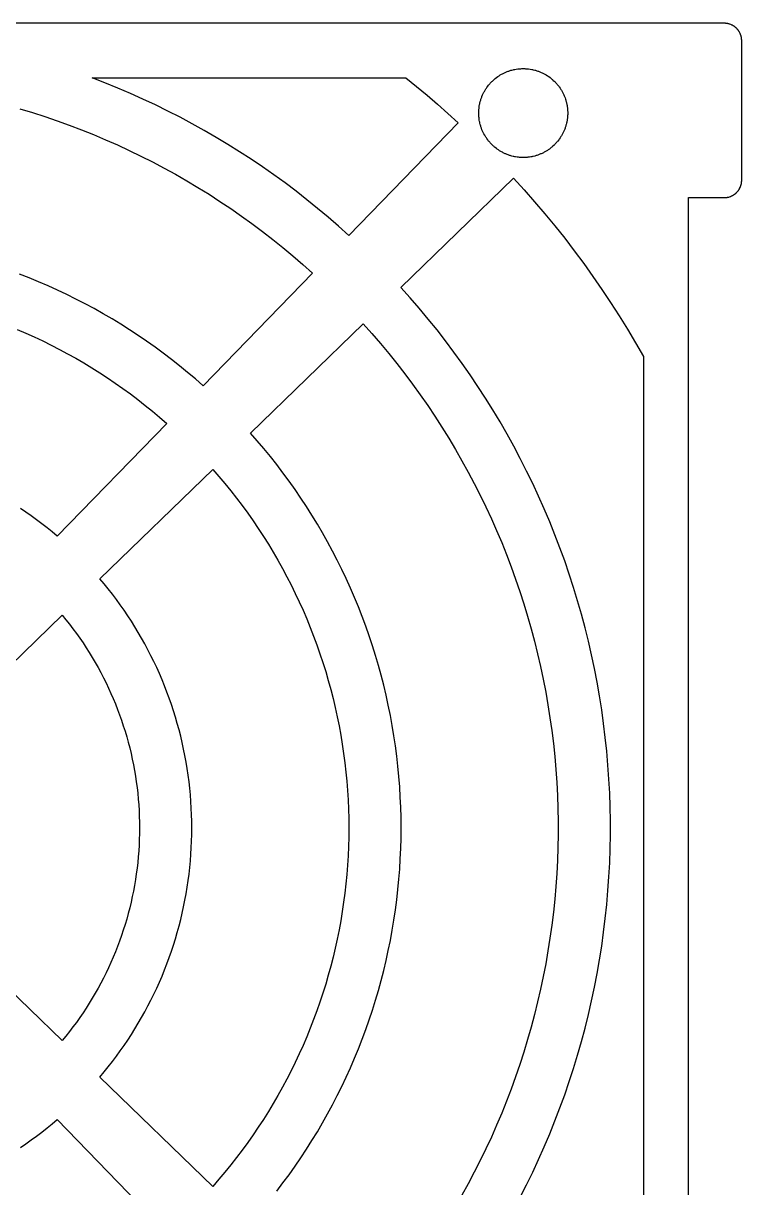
# Model space of a CAD drawing. Header units: metres. Extents: x -3 to 104, y -8 to 92.
# Drawn here: x 62.8 to 104, y 25.5 to 92.3 of the extents above; entities that cross this region are included whole.
import ezdxf

# ---------------------------------------------------------------- set-up
doc = ezdxf.new("R2010")
doc.units = ezdxf.units.M

msp = doc.modelspace()

# ---------------------------------------------------------------- linework, layer by layer
for p, q in [((103.035, 92.2998), (-2.03516, 92.2998)), ((103.053, 92.2988), (103.035, 92.2998)), ((103.069, 92.2979), (103.053, 92.2988)), ((103.087, 92.2959), (103.069, 92.2979)), ((103.104, 92.2949), (103.087, 92.2959)), ((103.122, 92.293), (103.104, 92.2949)), ((103.14, 92.29), (103.122, 92.293)), ((103.156, 92.2881), (103.14, 92.29)), ((103.174, 92.2852), (103.156, 92.2881)), ((103.19, 92.2812), (103.174, 92.2852)), ((103.208, 92.2783), (103.19, 92.2812)), ((103.225, 92.2744), (103.208, 92.2783)), ((103.242, 92.2705), (103.225, 92.2744)), ((103.259, 92.2656), (103.242, 92.2705)), ((103.275, 92.2617), (103.259, 92.2656)), ((103.292, 92.2559), (103.275, 92.2617)), ((103.309, 92.251), (103.292, 92.2559)), ((103.375, 92.2275), (103.309, 92.251)), ((103.406, 92.2139), (103.375, 92.2275)), ((103.423, 92.2061), (103.406, 92.2139)), ((103.438, 92.1992), (103.423, 92.2061)), ((103.454, 92.1914), (103.438, 92.1992)), ((103.47, 92.1826), (103.454, 92.1914)), ((103.484, 92.1748), (103.47, 92.1826)), ((103.5, 92.166), (103.484, 92.1748)), ((103.515, 92.1572), (103.5, 92.166)), ((103.53, 92.1484), (103.515, 92.1572)), ((103.56, 92.1289), (103.53, 92.1484)), ((103.573, 92.1191), (103.56, 92.1289)), ((103.588, 92.1094), (103.573, 92.1191)), ((103.643, 92.0664), (103.588, 92.1094)), ((103.656, 92.0547), (103.643, 92.0664)), ((103.694, 92.0195), (103.656, 92.0547)), ((103.707, 92.0068), (103.694, 92.0195)), ((103.72, 91.9951), (103.707, 92.0068)), ((103.731, 91.9824), (103.72, 91.9951)), ((103.743, 91.9688), (103.731, 91.9824)), ((103.755, 91.9561), (103.743, 91.9688)), ((103.766, 91.9424), (103.755, 91.9561)), ((103.777, 91.9297), (103.766, 91.9424)), ((103.788, 91.916), (103.777, 91.9297)), ((103.799, 91.9014), (103.788, 91.916)), ((103.809, 91.8877), (103.799, 91.9014)), ((103.819, 91.874), (103.809, 91.8877)), ((103.839, 91.8447), (103.819, 91.874)), ((103.848, 91.8301), (103.839, 91.8447)), ((103.857, 91.8154), (103.848, 91.8301)), ((103.866, 91.7998), (103.857, 91.8154)), ((103.875, 91.7852), (103.866, 91.7998)), ((103.906, 91.7227), (103.875, 91.7852)), ((103.913, 91.707), (103.906, 91.7227)), ((103.921, 91.6904), (103.913, 91.707)), ((103.927, 91.6748), (103.921, 91.6904)), ((103.934, 91.6582), (103.927, 91.6748)), ((103.939, 91.6416), (103.934, 91.6582)), ((103.945, 91.626), (103.939, 91.6416)), ((103.951, 91.6094), (103.945, 91.626)), ((103.956, 91.5928), (103.951, 91.6094)), ((103.961, 91.5752), (103.956, 91.5928)), ((103.971, 91.542), (103.961, 91.5752)), ((103.975, 91.5254), (103.971, 91.542)), ((103.979, 91.5078), (103.975, 91.5254)), ((103.981, 91.4912), (103.979, 91.5078)), ((103.987, 91.4561), (103.981, 91.4912)), ((103.99, 91.4395), (103.987, 91.4561)), ((103.996, 91.3867), (103.99, 91.4395)), ((103.998, 91.3701), (103.996, 91.3867)), ((103.999, 91.3525), (103.998, 91.3701)), ((103.999, 91.335), (103.999, 91.3525)), ((104, 91.3174), (103.999, 91.335)), ((104, 83.2822), (104, 91.3174)), ((90.4375, 89.4795), (90.5195, 89.5146)), ((90.5195, 89.5146), (90.5615, 89.5303)), ((90.5615, 89.5303), (90.6025, 89.5459)), ((90.6025, 89.5459), (90.6445, 89.5615)), ((90.6445, 89.5615), (90.6865, 89.5752)), ((90.6865, 89.5752), (90.7295, 89.5889)), ((90.7295, 89.5889), (90.7725, 89.6016)), ((90.7725, 89.6016), (90.8154, 89.6133)), ((90.8154, 89.6133), (90.9014, 89.6348)), ((90.9014, 89.6348), (90.9453, 89.6445)), ((90.9453, 89.6445), (90.9883, 89.6533)), ((90.9883, 89.6533), (91.0762, 89.6689)), ((91.0762, 89.6689), (91.1641, 89.6807)), ((91.1641, 89.6807), (91.208, 89.6855)), ((91.208, 89.6855), (91.2529, 89.6904)), ((91.2529, 89.6904), (91.2969, 89.6934)), ((91.2969, 89.6934), (91.3418, 89.6963)), ((91.3418, 89.6963), (91.3857, 89.6982)), ((91.3857, 89.6982), (91.4746, 89.7002)), ((91.4746, 89.7002), (91.5645, 89.6982)), ((91.5645, 89.6982), (91.6084, 89.6963)), ((91.6084, 89.6963), (91.6533, 89.6934)), ((91.6533, 89.6934), (91.6973, 89.6904)), ((91.6973, 89.6904), (91.7412, 89.6855)), ((91.7412, 89.6855), (91.7861, 89.6807)), ((91.7861, 89.6807), (91.874, 89.6689)), ((91.874, 89.6689), (91.9619, 89.6533)), ((91.9619, 89.6533), (92.0049, 89.6445)), ((92.0049, 89.6445), (92.0488, 89.6348)), ((92.0488, 89.6348), (92.1348, 89.6133)), ((92.1348, 89.6133), (92.1777, 89.6016)), ((92.1777, 89.6016), (92.2207, 89.5889)), ((92.2207, 89.5889), (92.2627, 89.5752)), ((92.2627, 89.5752), (92.3057, 89.5615)), ((92.3057, 89.5615), (92.3467, 89.5459)), ((92.3467, 89.5459), (92.4307, 89.5146)), ((92.4307, 89.5146), (92.4717, 89.4971)), ((92.4717, 89.4971), (92.5117, 89.4795)), ((67.4971, 88.8848), (66.7607, 89.1709)), ((66.7607, 89.1709), (84.7422, 89.1709)), ((68.2285, 88.5859), (67.4971, 88.8848)), ((84.7422, 89.1709), (85.3564, 88.6738)), ((89.5508, 88.8232), (89.5801, 88.8564)), ((89.5801, 88.8564), (89.6406, 88.9209)), ((89.6406, 88.9209), (89.6719, 88.9531)), ((89.6719, 88.9531), (89.7041, 88.9844)), ((89.7041, 88.9844), (89.7686, 89.0449)), ((89.7686, 89.0449), (89.8018, 89.0742)), ((89.8018, 89.0742), (89.8359, 89.1035)), ((89.8359, 89.1035), (89.8701, 89.1318)), ((89.8701, 89.1318), (89.9404, 89.1865)), ((89.9404, 89.1865), (90.0127, 89.2393)), ((90.0127, 89.2393), (90.0488, 89.2637)), ((90.0488, 89.2637), (90.0859, 89.2891)), ((90.0859, 89.2891), (90.1621, 89.3359)), ((90.1621, 89.3359), (90.2002, 89.3584)), ((90.2002, 89.3584), (90.2383, 89.3799)), ((90.2383, 89.3799), (90.2783, 89.4014)), ((90.2783, 89.4014), (90.3174, 89.4219)), ((90.3174, 89.4219), (90.3574, 89.4424)), ((90.3574, 89.4424), (90.4375, 89.4795)), ((92.5117, 89.4795), (92.5527, 89.4609)), ((92.5527, 89.4609), (92.5928, 89.4424)), ((92.5928, 89.4424), (92.6328, 89.4219)), ((92.6328, 89.4219), (92.6719, 89.4014)), ((92.6719, 89.4014), (92.75, 89.3584)), ((92.75, 89.3584), (92.7881, 89.3359)), ((92.7881, 89.3359), (92.8643, 89.2891)), ((92.8643, 89.2891), (92.9014, 89.2637)), ((92.9014, 89.2637), (92.9375, 89.2393)), ((92.9375, 89.2393), (93.0098, 89.1865)), ((93.0098, 89.1865), (93.0801, 89.1318)), ((93.0801, 89.1318), (93.1143, 89.1035)), ((93.1143, 89.1035), (93.1484, 89.0742)), ((93.1484, 89.0742), (93.1816, 89.0449)), ((93.1816, 89.0449), (93.2461, 88.9844)), ((93.2461, 88.9844), (93.2783, 88.9531)), ((93.2783, 88.9531), (93.3096, 88.9209)), ((93.3096, 88.9209), (93.3701, 88.8564)), ((93.3701, 88.8564), (93.3994, 88.8232)), ((68.9541, 88.2754), (68.2285, 88.5859)), ((69.6748, 87.9512), (68.9541, 88.2754)), ((85.3564, 88.6738), (85.9639, 88.168)), ((85.9639, 88.168), (86.5645, 87.6543)), ((89.1104, 88.1055), (89.1455, 88.1875)), ((89.1455, 88.1875), (89.1826, 88.2676)), ((89.1826, 88.2676), (89.2031, 88.3076)), ((89.2031, 88.3076), (89.2236, 88.3467)), ((89.2236, 88.3467), (89.2451, 88.3867)), ((89.2451, 88.3867), (89.2666, 88.4248)), ((89.2666, 88.4248), (89.2891, 88.4629)), ((89.2891, 88.4629), (89.3359, 88.5391)), ((89.3359, 88.5391), (89.3613, 88.5762)), ((89.3613, 88.5762), (89.3857, 88.6123)), ((89.3857, 88.6123), (89.4385, 88.6846)), ((89.4385, 88.6846), (89.4932, 88.7549)), ((89.4932, 88.7549), (89.5215, 88.7891)), ((89.5215, 88.7891), (89.5508, 88.8232)), ((93.3994, 88.8232), (93.4287, 88.7891)), ((93.4287, 88.7891), (93.457, 88.7549)), ((93.457, 88.7549), (93.5117, 88.6846)), ((93.5117, 88.6846), (93.5381, 88.6484)), ((93.5381, 88.6484), (93.5889, 88.5762)), ((93.5889, 88.5762), (93.6133, 88.5391)), ((93.6133, 88.5391), (93.6377, 88.501)), ((93.6377, 88.501), (93.6611, 88.4629)), ((93.6611, 88.4629), (93.6836, 88.4248)), ((93.6836, 88.4248), (93.7051, 88.3867)), ((93.7051, 88.3867), (93.7266, 88.3467)), ((93.7266, 88.3467), (93.7471, 88.3076)), ((93.7471, 88.3076), (93.7861, 88.2275)), ((93.7861, 88.2275), (93.8047, 88.1875)), ((93.8047, 88.1875), (93.8223, 88.1465)), ((70.3896, 87.6162), (69.6748, 87.9512)), ((71.0986, 87.2676), (70.3896, 87.6162)), ((86.5645, 87.6543), (87.1562, 87.1309)), ((88.9443, 87.4609), (88.9561, 87.5488)), ((88.9561, 87.5488), (88.9717, 87.6367)), ((88.9717, 87.6367), (88.9805, 87.6797)), ((88.9805, 87.6797), (88.9902, 87.7236)), ((88.9902, 87.7236), (89.0117, 87.8096)), ((89.0117, 87.8096), (89.0234, 87.8525)), ((89.0234, 87.8525), (89.0361, 87.8955)), ((89.0361, 87.8955), (89.0498, 87.9385)), ((89.0498, 87.9385), (89.0635, 87.9805)), ((89.0635, 87.9805), (89.0791, 88.0225)), ((89.0791, 88.0225), (89.0947, 88.0635)), ((89.0947, 88.0635), (89.1104, 88.1055)), ((93.8223, 88.1465), (93.8389, 88.1055)), ((93.8389, 88.1055), (93.8555, 88.0635)), ((93.8555, 88.0635), (93.8711, 88.0225)), ((93.8711, 88.0225), (93.9004, 87.9385)), ((93.9004, 87.9385), (93.9141, 87.8955)), ((93.9141, 87.8955), (93.9258, 87.8525)), ((93.9258, 87.8525), (93.9385, 87.8096)), ((93.9385, 87.8096), (93.96, 87.7236)), ((93.96, 87.7236), (93.9697, 87.6797)), ((93.9697, 87.6797), (93.9785, 87.6367)), ((93.9785, 87.6367), (93.9863, 87.5928)), ((93.9863, 87.5928), (94, 87.5049)), ((94, 87.5049), (94.0059, 87.4609)), ((62.6191, 87.3994), (63.333, 87.1826)), ((63.333, 87.1826), (64.043, 86.9531)), ((64.043, 86.9531), (64.749, 86.7119)), ((71.8008, 86.9082), (71.0986, 87.2676)), ((72.4971, 86.5361), (71.8008, 86.9082)), ((87.1562, 87.1309), (87.7412, 86.5996)), ((88.9248, 87.1504), (88.9268, 87.2393)), ((88.9268, 87.0605), (88.9248, 87.1504)), ((88.9268, 87.2393), (88.9287, 87.2832)), ((88.9287, 87.0166), (88.9268, 87.0605)), ((88.9287, 87.2832), (88.9316, 87.3281)), ((88.9316, 86.9717), (88.9287, 87.0166)), ((88.9316, 87.3281), (88.9346, 87.3721)), ((88.9346, 86.9277), (88.9316, 86.9717)), ((88.9346, 87.3721), (88.9395, 87.417)), ((88.9395, 86.8838), (88.9346, 86.9277)), ((88.9395, 87.417), (88.9443, 87.4609)), ((88.9443, 86.8389), (88.9395, 86.8838)), ((88.9561, 86.751), (88.9443, 86.8389)), ((94.0059, 86.8389), (94, 86.7949)), ((94.0059, 87.4609), (94.0107, 87.417)), ((94.0107, 86.8838), (94.0059, 86.8389)), ((94.0107, 87.417), (94.0156, 87.3721)), ((94.0156, 86.9277), (94.0107, 86.8838)), ((94.0156, 87.3721), (94.0186, 87.3281)), ((94.0186, 86.9717), (94.0156, 86.9277)), ((94.0186, 87.3281), (94.0215, 87.2832)), ((94.0215, 87.0166), (94.0186, 86.9717)), ((94.0215, 87.2832), (94.0234, 87.2393)), ((94.0234, 87.0605), (94.0215, 87.0166)), ((94.0234, 87.2393), (94.0254, 87.1504)), ((94.0254, 87.1504), (94.0234, 87.0605)), ((64.749, 86.7119), (65.4512, 86.458)), ((65.4512, 86.458), (66.1475, 86.1924)), ((66.1475, 86.1924), (66.8398, 85.9141)), ((73.1875, 86.1514), (72.4971, 86.5361)), ((87.7412, 86.5996), (81.4775, 80.1328)), ((88.9717, 86.6631), (88.9561, 86.751)), ((88.9805, 86.6201), (88.9717, 86.6631)), ((88.9902, 86.5762), (88.9805, 86.6201)), ((89.0117, 86.4902), (88.9902, 86.5762)), ((89.0234, 86.4473), (89.0117, 86.4902)), ((89.0361, 86.4043), (89.0234, 86.4473)), ((89.0498, 86.3623), (89.0361, 86.4043)), ((89.0635, 86.3193), (89.0498, 86.3623)), ((89.0791, 86.2783), (89.0635, 86.3193)), ((89.1104, 86.1943), (89.0791, 86.2783)), ((89.1279, 86.1533), (89.1104, 86.1943)), ((93.8389, 86.1943), (93.8223, 86.1533)), ((93.8555, 86.2363), (93.8389, 86.1943)), ((93.8711, 86.2783), (93.8555, 86.2363)), ((93.8857, 86.3193), (93.8711, 86.2783)), ((93.9004, 86.3623), (93.8857, 86.3193)), ((93.9141, 86.4043), (93.9004, 86.3623)), ((93.9258, 86.4473), (93.9141, 86.4043)), ((93.9385, 86.4902), (93.9258, 86.4473)), ((93.96, 86.5762), (93.9385, 86.4902)), ((93.9697, 86.6201), (93.96, 86.5762)), ((93.9785, 86.6631), (93.9697, 86.6201)), ((93.9863, 86.707), (93.9785, 86.6631)), ((94, 86.7949), (93.9863, 86.707)), ((66.8398, 85.9141), (67.5273, 85.624)), ((67.5273, 85.624), (68.21, 85.3223)), ((73.8711, 85.7559), (73.1875, 86.1514)), ((74.5469, 85.3486), (73.8711, 85.7559)), ((89.1455, 86.1133), (89.1279, 86.1533)), ((89.1641, 86.0723), (89.1455, 86.1133)), ((89.1826, 86.0322), (89.1641, 86.0723)), ((89.2031, 85.9922), (89.1826, 86.0322)), ((89.2236, 85.9531), (89.2031, 85.9922)), ((89.2666, 85.875), (89.2236, 85.9531)), ((89.2891, 85.8369), (89.2666, 85.875)), ((89.3359, 85.7607), (89.2891, 85.8369)), ((89.3613, 85.7236), (89.3359, 85.7607)), ((89.3857, 85.6875), (89.3613, 85.7236)), ((89.4385, 85.6152), (89.3857, 85.6875)), ((89.4932, 85.5449), (89.4385, 85.6152)), ((89.5215, 85.5107), (89.4932, 85.5449)), ((89.5508, 85.4766), (89.5215, 85.5107)), ((93.4287, 85.5107), (93.3994, 85.4766)), ((93.457, 85.5449), (93.4287, 85.5107)), ((93.5117, 85.6152), (93.457, 85.5449)), ((93.5381, 85.6514), (93.5117, 85.6152)), ((93.5889, 85.7236), (93.5381, 85.6514)), ((93.6133, 85.7607), (93.5889, 85.7236)), ((93.6377, 85.7988), (93.6133, 85.7607)), ((93.6611, 85.8369), (93.6377, 85.7988)), ((93.6836, 85.875), (93.6611, 85.8369)), ((93.7266, 85.9531), (93.6836, 85.875)), ((93.7471, 85.9922), (93.7266, 85.9531)), ((93.7861, 86.0723), (93.7471, 85.9922)), ((93.8047, 86.1133), (93.7861, 86.0723)), ((93.8223, 86.1533), (93.8047, 86.1133)), ((68.21, 85.3223), (68.8877, 85.0088)), ((68.8877, 85.0088), (69.5586, 84.6836)), ((75.2168, 84.9297), (74.5469, 85.3486)), ((75.8789, 84.499), (75.2168, 84.9297)), ((89.5801, 85.4434), (89.5508, 85.4766)), ((89.6406, 85.3789), (89.5801, 85.4434)), ((89.6719, 85.3467), (89.6406, 85.3789)), ((89.7041, 85.3154), (89.6719, 85.3467)), ((89.7686, 85.2549), (89.7041, 85.3154)), ((89.8018, 85.2256), (89.7686, 85.2549)), ((89.8359, 85.1963), (89.8018, 85.2256)), ((89.8701, 85.168), (89.8359, 85.1963)), ((89.9404, 85.1133), (89.8701, 85.168)), ((89.9766, 85.0869), (89.9404, 85.1133)), ((90.0488, 85.0361), (89.9766, 85.0869)), ((90.0859, 85.0117), (90.0488, 85.0361)), ((90.124, 84.9873), (90.0859, 85.0117)), ((90.1621, 84.9639), (90.124, 84.9873)), ((90.2002, 84.9414), (90.1621, 84.9639)), ((90.2383, 84.9199), (90.2002, 84.9414)), ((90.2783, 84.8984), (90.2383, 84.9199)), ((90.3174, 84.8779), (90.2783, 84.8984)), ((90.3975, 84.8389), (90.3174, 84.8779)), ((90.4375, 84.8203), (90.3975, 84.8389)), ((92.5527, 84.8389), (92.5117, 84.8203)), ((92.6328, 84.8779), (92.5527, 84.8389)), ((92.6719, 84.8984), (92.6328, 84.8779)), ((92.75, 84.9414), (92.6719, 84.8984)), ((92.7881, 84.9639), (92.75, 84.9414)), ((92.8262, 84.9873), (92.7881, 84.9639)), ((92.8643, 85.0117), (92.8262, 84.9873)), ((92.9014, 85.0361), (92.8643, 85.0117)), ((92.9736, 85.0869), (92.9014, 85.0361)), ((93.0098, 85.1133), (92.9736, 85.0869)), ((93.0801, 85.168), (93.0098, 85.1133)), ((93.1143, 85.1963), (93.0801, 85.168)), ((93.1484, 85.2256), (93.1143, 85.1963)), ((93.1816, 85.2549), (93.1484, 85.2256)), ((93.2461, 85.3154), (93.1816, 85.2549)), ((93.2783, 85.3467), (93.2461, 85.3154)), ((93.3096, 85.3789), (93.2783, 85.3467)), ((93.3701, 85.4434), (93.3096, 85.3789)), ((93.3994, 85.4766), (93.3701, 85.4434)), ((69.5586, 84.6836), (70.2246, 84.3467)), ((70.2246, 84.3467), (70.8838, 83.998)), ((76.5332, 84.0576), (75.8789, 84.499)), ((90.4785, 84.8027), (90.4375, 84.8203)), ((90.5195, 84.7861), (90.4785, 84.8027)), ((90.5615, 84.7695), (90.5195, 84.7861)), ((90.6025, 84.7539), (90.5615, 84.7695)), ((90.6865, 84.7246), (90.6025, 84.7539)), ((90.7295, 84.7109), (90.6865, 84.7246)), ((90.7725, 84.6992), (90.7295, 84.7109)), ((90.8154, 84.6865), (90.7725, 84.6992)), ((90.9014, 84.665), (90.8154, 84.6865)), ((90.9453, 84.6553), (90.9014, 84.665)), ((90.9883, 84.6465), (90.9453, 84.6553)), ((91.0322, 84.6387), (90.9883, 84.6465)), ((91.1201, 84.625), (91.0322, 84.6387)), ((91.1641, 84.6191), (91.1201, 84.625)), ((91.208, 84.6143), (91.1641, 84.6191)), ((91.2529, 84.6094), (91.208, 84.6143)), ((91.2969, 84.6064), (91.2529, 84.6094)), ((91.3418, 84.6035), (91.2969, 84.6064)), ((91.3857, 84.6016), (91.3418, 84.6035)), ((91.4746, 84.5996), (91.3857, 84.6016)), ((91.5645, 84.6016), (91.4746, 84.5996)), ((91.6084, 84.6035), (91.5645, 84.6016)), ((91.6533, 84.6064), (91.6084, 84.6035)), ((91.6973, 84.6094), (91.6533, 84.6064)), ((91.7412, 84.6143), (91.6973, 84.6094)), ((91.7861, 84.6191), (91.7412, 84.6143)), ((91.8301, 84.625), (91.7861, 84.6191)), ((91.918, 84.6387), (91.8301, 84.625)), ((91.9619, 84.6465), (91.918, 84.6387)), ((92.0049, 84.6553), (91.9619, 84.6465)), ((92.0488, 84.665), (92.0049, 84.6553)), ((92.1348, 84.6865), (92.0488, 84.665)), ((92.1777, 84.6992), (92.1348, 84.6865)), ((92.2207, 84.7109), (92.1777, 84.6992)), ((92.2627, 84.7246), (92.2207, 84.7109)), ((92.3057, 84.7393), (92.2627, 84.7246)), ((92.3467, 84.7539), (92.3057, 84.7393)), ((92.3887, 84.7695), (92.3467, 84.7539)), ((92.4307, 84.7861), (92.3887, 84.7695)), ((92.4717, 84.8027), (92.4307, 84.7861)), ((92.5117, 84.8203), (92.4717, 84.8027)), ((70.8838, 83.998), (71.5381, 83.6377)), ((71.5381, 83.6377), (72.1855, 83.2666)), ((77.1797, 83.6045), (76.5332, 84.0576)), ((77.8193, 83.1406), (77.1797, 83.6045)), ((72.1855, 83.2666), (72.8262, 82.8848)), ((72.8262, 82.8848), (73.46, 82.4912)), ((78.4502, 82.666), (77.8193, 83.1406)), ((84.458, 77.1523), (90.9248, 83.417)), ((90.9248, 83.417), (91.5332, 82.7461)), ((103.875, 82.8154), (103.883, 82.8301)), ((103.883, 82.8301), (103.906, 82.877)), ((103.906, 82.877), (103.913, 82.8936)), ((103.913, 82.8936), (103.921, 82.9092)), ((103.921, 82.9092), (103.927, 82.9258)), ((103.927, 82.9258), (103.934, 82.9414)), ((103.934, 82.9414), (103.951, 82.9912)), ((103.951, 82.9912), (103.971, 83.0576)), ((103.971, 83.0576), (103.975, 83.0752)), ((103.975, 83.0752), (103.979, 83.0918)), ((103.979, 83.0918), (103.981, 83.1094)), ((103.981, 83.1094), (103.984, 83.126)), ((103.984, 83.126), (103.99, 83.1611)), ((103.99, 83.1611), (103.992, 83.1777)), ((103.992, 83.1777), (103.998, 83.2305)), ((103.998, 83.2305), (103.999, 83.248)), ((103.999, 83.2646), (104, 83.2822)), ((103.999, 83.248), (103.999, 83.2646)), ((73.46, 82.4912), (74.0869, 82.0869)), ((79.0732, 82.1797), (78.4502, 82.666)), ((79.6875, 81.6836), (79.0732, 82.1797)), ((91.5332, 82.7461), (92.1299, 82.0654)), ((100.95, 10), (100.95, 82.2998)), ((100.95, 82.2998), (103.018, 82.2998)), ((103.018, 82.2998), (103.053, 82.3018)), ((103.053, 82.3018), (103.069, 82.3027)), ((103.069, 82.3027), (103.087, 82.3037)), ((103.087, 82.3037), (103.14, 82.3096)), ((103.14, 82.3096), (103.156, 82.3125)), ((103.156, 82.3125), (103.174, 82.3154)), ((103.174, 82.3154), (103.19, 82.3184)), ((103.19, 82.3184), (103.208, 82.3223)), ((103.208, 82.3223), (103.225, 82.3252)), ((103.225, 82.3252), (103.242, 82.3301)), ((103.242, 82.3301), (103.259, 82.334)), ((103.259, 82.334), (103.309, 82.3486)), ((103.309, 82.3486), (103.358, 82.3662)), ((103.358, 82.3662), (103.375, 82.373)), ((103.375, 82.373), (103.406, 82.3867)), ((103.406, 82.3867), (103.423, 82.3936)), ((103.423, 82.3936), (103.47, 82.417)), ((103.47, 82.417), (103.484, 82.4258)), ((103.484, 82.4258), (103.5, 82.4336)), ((103.5, 82.4336), (103.515, 82.4424)), ((103.515, 82.4424), (103.53, 82.4521)), ((103.53, 82.4521), (103.545, 82.4609)), ((103.545, 82.4609), (103.56, 82.4707)), ((103.56, 82.4707), (103.573, 82.4805)), ((103.573, 82.4805), (103.588, 82.4912)), ((103.588, 82.4912), (103.602, 82.501)), ((103.602, 82.501), (103.629, 82.5225)), ((103.629, 82.5225), (103.643, 82.5342)), ((103.643, 82.5342), (103.656, 82.5449)), ((103.656, 82.5449), (103.682, 82.5684)), ((103.682, 82.5684), (103.694, 82.5811)), ((103.694, 82.5811), (103.707, 82.5928)), ((103.707, 82.5928), (103.72, 82.6055)), ((103.72, 82.6055), (103.755, 82.6436)), ((103.755, 82.6436), (103.766, 82.6572)), ((103.766, 82.6572), (103.777, 82.6709)), ((103.777, 82.6709), (103.799, 82.6982)), ((103.799, 82.6982), (103.809, 82.7119)), ((103.809, 82.7119), (103.819, 82.7266)), ((103.819, 82.7266), (103.829, 82.7412)), ((103.829, 82.7412), (103.839, 82.7549)), ((103.839, 82.7549), (103.848, 82.7705)), ((103.848, 82.7705), (103.857, 82.7852)), ((103.857, 82.7852), (103.866, 82.7998)), ((103.866, 82.7998), (103.875, 82.8154)), ((74.0869, 82.0869), (74.707, 81.6719)), ((74.707, 81.6719), (75.3203, 81.2461)), ((80.293, 81.1768), (79.6875, 81.6836)), ((92.1299, 82.0654), (92.7148, 81.375)), ((75.3203, 81.2461), (75.9248, 80.8096)), ((80.8896, 80.6602), (80.293, 81.1768)), ((92.7148, 81.375), (93.2891, 80.6748)), ((75.9248, 80.8096), (76.5225, 80.3633)), ((76.5225, 80.3633), (77.1123, 79.9053)), ((81.4775, 80.1328), (80.8896, 80.6602)), ((93.2891, 80.6748), (93.8516, 79.9658)), ((77.1123, 79.9053), (77.6943, 79.4385)), ((93.8516, 79.9658), (94.4014, 79.2471)), ((77.6943, 79.4385), (78.2676, 78.9609)), ((78.2676, 78.9609), (78.833, 78.4736)), ((94.4014, 79.2471), (94.9404, 78.5205)), ((78.833, 78.4736), (79.3896, 77.9766)), ((94.9404, 78.5205), (95.4668, 77.7842)), ((63.1455, 77.7012), (62.5957, 77.916)), ((63.6904, 77.4766), (63.1455, 77.7012)), ((64.2324, 77.2422), (63.6904, 77.4766)), ((79.3896, 77.9766), (73.124, 71.5078)), ((95.4668, 77.7842), (95.9814, 77.0391)), ((64.7705, 76.999), (64.2324, 77.2422)), ((65.3037, 76.7461), (64.7705, 76.999)), ((84.9922, 76.5566), (84.458, 77.1523)), ((95.9814, 77.0391), (96.4834, 76.2861)), ((65.832, 76.4844), (65.3037, 76.7461)), ((66.3564, 76.2129), (65.832, 76.4844)), ((66.876, 75.9326), (66.3564, 76.2129)), ((85.5156, 75.9512), (84.9922, 76.5566)), ((96.4834, 76.2861), (96.9736, 75.5254)), ((67.3906, 75.6436), (66.876, 75.9326)), ((67.8994, 75.3457), (67.3906, 75.6436)), ((86.0293, 75.3369), (85.5156, 75.9512)), ((96.9736, 75.5254), (97.4502, 74.7559)), ((68.4043, 75.0391), (67.8994, 75.3457)), ((68.9023, 74.7236), (68.4043, 75.0391)), ((75.833, 68.7988), (82.3018, 75.0645)), ((82.3018, 75.0645), (82.7988, 74.5078)), ((86.5322, 74.7139), (86.0293, 75.3369)), ((62.4639, 74.7383), (62.9551, 74.5264)), ((62.9551, 74.5264), (63.4434, 74.3066)), ((63.4434, 74.3066), (63.9277, 74.0791)), ((69.3955, 74.3994), (68.9023, 74.7236)), ((69.8828, 74.0664), (69.3955, 74.3994)), ((82.7988, 74.5078), (83.2861, 73.9424)), ((87.0234, 74.082), (86.5322, 74.7139)), ((97.4502, 74.7559), (97.915, 73.9785)), ((63.9277, 74.0791), (64.4072, 73.8428)), ((64.4072, 73.8428), (64.8838, 73.5977)), ((64.8838, 73.5977), (65.3555, 73.3447)), ((70.3652, 73.7256), (69.8828, 74.0664)), ((70.8408, 73.376), (70.3652, 73.7256)), ((83.2861, 73.9424), (83.7637, 73.3691)), ((87.5039, 73.4424), (87.0234, 74.082)), ((97.915, 73.9785), (98.3662, 73.1943)), ((65.3555, 73.3447), (65.8223, 73.084)), ((65.8223, 73.084), (66.2852, 72.8154)), ((66.2852, 72.8154), (66.7432, 72.5381)), ((71.3096, 73.0186), (70.8408, 73.376)), ((71.7734, 72.6523), (71.3096, 73.0186)), ((83.7637, 73.3691), (84.2305, 72.7871)), ((87.9736, 72.7939), (87.5039, 73.4424)), ((98.3662, 73.1943), (98.3662, 19.1055)), ((66.7432, 72.5381), (67.1963, 72.2539)), ((67.1963, 72.2539), (67.6445, 71.9609)), ((72.2295, 72.2793), (71.7734, 72.6523)), ((72.6797, 71.8975), (72.2295, 72.2793)), ((84.2305, 72.7871), (84.6875, 72.1973)), ((84.6875, 72.1973), (85.1348, 71.6006)), ((88.4316, 72.1367), (87.9736, 72.7939)), ((88.8779, 71.4727), (88.4316, 72.1367)), ((67.6445, 71.9609), (68.0879, 71.6611)), ((68.0879, 71.6611), (68.5254, 71.3525)), ((73.124, 71.5078), (72.6797, 71.8975)), ((85.1348, 71.6006), (85.5713, 70.9951)), ((89.3125, 70.8008), (88.8779, 71.4727)), ((68.5254, 71.3525), (68.958, 71.0371)), ((68.958, 71.0371), (69.3848, 70.7148)), ((85.5713, 70.9951), (85.9971, 70.3818)), ((89.7354, 70.1211), (89.3125, 70.8008)), ((69.3848, 70.7148), (69.8057, 70.3848)), ((69.8057, 70.3848), (70.2217, 70.0469)), ((85.9971, 70.3818), (86.4121, 69.7617)), ((70.2217, 70.0469), (70.6309, 69.7031)), ((70.6309, 69.7031), (71.0342, 69.3516)), ((86.4121, 69.7617), (86.8164, 69.1348)), ((90.1465, 69.4346), (89.7354, 70.1211)), ((71.0342, 69.3516), (64.7637, 62.8779)), ((76.2227, 68.3555), (75.833, 68.7988)), ((86.8164, 69.1348), (87.21, 68.501)), ((90.5459, 68.7402), (90.1465, 69.4346)), ((76.6045, 67.9053), (76.2227, 68.3555)), ((87.21, 68.501), (87.5918, 67.8604)), ((90.9326, 68.04), (90.5459, 68.7402)), ((76.9775, 67.4482), (76.6045, 67.9053)), ((87.5918, 67.8604), (87.9629, 67.2129)), ((91.3076, 67.332), (90.9326, 68.04)), ((77.3438, 66.9844), (76.9775, 67.4482)), ((77.7012, 66.5156), (77.3438, 66.9844)), ((87.9629, 67.2129), (88.3232, 66.5596)), ((91.6699, 66.6191), (91.3076, 67.332)), ((67.2031, 60.4395), (73.6768, 66.71)), ((73.6768, 66.71), (74.0283, 66.3057)), ((74.0283, 66.3057), (74.3721, 65.8965)), ((78.0508, 66.04), (77.7012, 66.5156)), ((88.3232, 66.5596), (88.6709, 65.8994)), ((92.0195, 65.8984), (91.6699, 66.6191)), ((74.3721, 65.8965), (74.71, 65.4805)), ((74.71, 65.4805), (75.04, 65.0596)), ((78.3916, 65.5586), (78.0508, 66.04)), ((78.7236, 65.0703), (78.3916, 65.5586)), ((88.6709, 65.8994), (89.0078, 65.2334)), ((92.3574, 65.1729), (92.0195, 65.8984)), ((75.04, 65.0596), (75.3623, 64.6328)), ((79.0479, 64.5771), (78.7236, 65.0703)), ((89.0078, 65.2334), (89.334, 64.5625)), ((92.6816, 64.4414), (92.3574, 65.1729)), ((62.96, 64.2637), (62.6465, 64.4766)), ((63.2705, 64.0459), (62.96, 64.2637)), ((75.3623, 64.6328), (75.6777, 64.2002)), ((75.6777, 64.2002), (75.9854, 63.7627)), ((79.3633, 64.0791), (79.0479, 64.5771)), ((89.334, 64.5625), (89.6475, 63.8848)), ((92.9941, 63.7041), (92.6816, 64.4414)), ((63.5771, 63.8232), (63.2705, 64.0459)), ((63.8799, 63.5947), (63.5771, 63.8232)), ((64.1787, 63.3604), (63.8799, 63.5947)), ((75.9854, 63.7627), (76.2861, 63.3193)), ((79.6709, 63.5752), (79.3633, 64.0791)), ((79.9688, 63.0654), (79.6709, 63.5752)), ((89.6475, 63.8848), (89.9492, 63.2031)), ((93.293, 62.9619), (92.9941, 63.7041)), ((64.4736, 63.1221), (64.1787, 63.3604)), ((64.7637, 62.8779), (64.4736, 63.1221)), ((76.2861, 63.3193), (76.5781, 62.8711)), ((76.5781, 62.8711), (76.8633, 62.418)), ((80.2578, 62.5508), (79.9688, 63.0654)), ((89.9492, 63.2031), (90.2393, 62.5156)), ((93.5791, 62.2139), (93.293, 62.9619)), ((76.8633, 62.418), (77.1406, 61.96)), ((80.5381, 62.0312), (80.2578, 62.5508)), ((90.2393, 62.5156), (90.5166, 61.8232)), ((93.8516, 61.4619), (93.5791, 62.2139)), ((77.1406, 61.96), (77.4092, 61.4971)), ((77.4092, 61.4971), (77.6699, 61.0303)), ((80.8086, 61.5068), (80.5381, 62.0312)), ((81.0713, 60.9785), (80.8086, 61.5068)), ((90.5166, 61.8232), (90.7832, 61.126)), ((94.1123, 60.7041), (93.8516, 61.4619)), ((77.6699, 61.0303), (77.9229, 60.5586)), ((81.3242, 60.4453), (81.0713, 60.9785)), ((90.7832, 61.126), (91.0371, 60.4238)), ((67.4463, 60.1484), (67.2031, 60.4395)), ((67.6855, 59.8535), (67.4463, 60.1484)), ((77.9229, 60.5586), (78.168, 60.083)), ((81.5674, 59.9072), (81.3242, 60.4453)), ((91.0371, 60.4238), (91.2783, 59.7178)), ((94.3584, 59.9424), (94.1123, 60.7041)), ((67.9189, 59.5547), (67.6855, 59.8535)), ((68.1475, 59.252), (67.9189, 59.5547)), ((78.168, 60.083), (78.4043, 59.6025)), ((78.4043, 59.6025), (78.6318, 59.1182)), ((81.8018, 59.3662), (81.5674, 59.9072)), ((91.2783, 59.7178), (91.5078, 59.0078)), ((94.5918, 59.1768), (94.3584, 59.9424)), ((68.3711, 58.9453), (68.1475, 59.252)), ((68.5889, 58.6357), (68.3711, 58.9453)), ((78.6318, 59.1182), (78.8516, 58.6299)), ((82.0264, 58.8203), (81.8018, 59.3662)), ((82.2412, 58.2705), (82.0264, 58.8203)), ((91.5078, 59.0078), (91.7246, 58.2939)), ((94.8115, 58.4072), (94.5918, 59.1768)), ((57.0918, 50.6455), (65.043, 58.3477)), ((65.043, 58.3477), (65.2529, 58.0918)), ((68.8018, 58.3213), (68.5889, 58.6357)), ((69.0088, 58.0029), (68.8018, 58.3213)), ((78.8516, 58.6299), (79.0635, 58.1387)), ((79.0635, 58.1387), (79.2656, 57.6436)), ((82.4463, 57.7178), (82.2412, 58.2705)), ((91.7246, 58.2939), (91.9287, 57.5762)), ((95.0186, 57.6338), (94.8115, 58.4072)), ((65.2529, 58.0918), (65.459, 57.832)), ((65.459, 57.832), (65.6602, 57.5693)), ((65.6602, 57.5693), (65.8574, 57.3027)), ((69.21, 57.6816), (69.0088, 58.0029)), ((69.4062, 57.3574), (69.21, 57.6816)), ((79.2656, 57.6436), (79.46, 57.1445)), ((82.6426, 57.1611), (82.4463, 57.7178)), ((91.9287, 57.5762), (92.1211, 56.8555)), ((95.2119, 56.8574), (95.0186, 57.6338)), ((65.8574, 57.3027), (66.0488, 57.0332)), ((66.0488, 57.0332), (66.2363, 56.7598)), ((69.5967, 57.0293), (69.4062, 57.3574)), ((69.7812, 56.6982), (69.5967, 57.0293)), ((79.46, 57.1445), (79.6455, 56.6426)), ((82.8291, 56.6006), (82.6426, 57.1611)), ((92.1211, 56.8555), (92.3008, 56.1309)), ((95.3906, 56.0771), (95.2119, 56.8574)), ((66.2363, 56.7598), (66.4189, 56.4844)), ((66.4189, 56.4844), (66.5967, 56.2041)), ((66.5967, 56.2041), (66.7695, 55.9219)), ((69.9609, 56.3633), (69.7812, 56.6982)), ((70.1338, 56.0264), (69.9609, 56.3633)), ((79.6455, 56.6426), (79.8223, 56.1377)), ((79.8223, 56.1377), (79.9902, 55.6289)), ((83.0059, 56.0381), (82.8291, 56.6006)), ((92.3008, 56.1309), (92.4678, 55.4043)), ((66.7695, 55.9219), (66.9375, 55.6367)), ((66.9375, 55.6367), (67.0996, 55.3486)), ((70.3008, 55.6855), (70.1338, 56.0264)), ((70.4629, 55.3428), (70.3008, 55.6855)), ((79.9902, 55.6289), (80.1494, 55.1182)), ((83.1719, 55.4717), (83.0059, 56.0381)), ((83.3291, 54.9023), (83.1719, 55.4717)), ((95.5566, 55.2939), (95.3906, 56.0771)), ((67.0996, 55.3486), (67.2578, 55.0576)), ((67.2578, 55.0576), (67.4102, 54.7637)), ((70.6182, 54.9961), (70.4629, 55.3428)), ((70.7676, 54.6475), (70.6182, 54.9961)), ((80.1494, 55.1182), (80.2998, 54.6045)), ((83.4756, 54.3311), (83.3291, 54.9023)), ((92.4678, 55.4043), (92.6221, 54.6738)), ((95.709, 54.5078), (95.5566, 55.2939)), ((67.4102, 54.7637), (67.5576, 54.4668)), ((67.5576, 54.4668), (67.7002, 54.168)), ((67.7002, 54.168), (67.8369, 53.8672)), ((70.9111, 54.2969), (70.7676, 54.6475)), ((71.0488, 53.9434), (70.9111, 54.2969)), ((80.2998, 54.6045), (80.4414, 54.0889)), ((83.6133, 53.7568), (83.4756, 54.3311)), ((92.6221, 54.6738), (92.7637, 53.9414)), ((95.8477, 53.7197), (95.709, 54.5078)), ((67.8369, 53.8672), (67.9688, 53.5635)), ((67.9688, 53.5635), (68.0957, 53.2568)), ((71.1797, 53.5869), (71.0488, 53.9434)), ((71.3047, 53.2295), (71.1797, 53.5869)), ((80.4414, 54.0889), (80.5742, 53.5703)), ((80.5742, 53.5703), (80.6973, 53.0488)), ((83.7402, 53.1807), (83.6133, 53.7568)), ((92.7637, 53.9414), (92.8916, 53.2061)), ((95.9727, 52.9297), (95.8477, 53.7197)), ((68.0957, 53.2568), (68.2168, 52.9492)), ((68.2168, 52.9492), (68.333, 52.6387)), ((71.4238, 52.8691), (71.3047, 53.2295)), ((71.5371, 52.5068), (71.4238, 52.8691)), ((80.6973, 53.0488), (80.8125, 52.5264)), ((83.8574, 52.6025), (83.7402, 53.1807)), ((92.8916, 53.2061), (93.0078, 52.4697)), ((96.084, 52.1367), (95.9727, 52.9297)), ((68.333, 52.6387), (68.4434, 52.3262)), ((68.4434, 52.3262), (68.5479, 52.0127)), ((71.6436, 52.1426), (71.5371, 52.5068)), ((71.7432, 51.7764), (71.6436, 52.1426)), ((80.8125, 52.5264), (80.918, 52.002)), ((83.9639, 52.0225), (83.8574, 52.6025)), ((93.0078, 52.4697), (93.1113, 51.7305)), ((96.1807, 51.3418), (96.084, 52.1367)), ((68.5479, 52.0127), (68.6475, 51.6963)), ((68.6475, 51.6963), (68.7412, 51.3789)), ((71.8369, 51.4092), (71.7432, 51.7764)), ((80.918, 52.002), (81.0137, 51.4756)), ((81.0137, 51.4756), (81.1016, 50.9473)), ((84.0605, 51.4395), (83.9639, 52.0225)), ((84.1475, 50.8564), (84.0605, 51.4395)), ((93.1113, 51.7305), (93.2021, 50.9902)), ((68.7412, 51.3789), (68.8291, 51.0605)), ((68.8291, 51.0605), (68.9121, 50.7393)), ((71.9248, 51.04), (71.8369, 51.4092)), ((72.0059, 50.6699), (71.9248, 51.04)), ((81.1016, 50.9473), (81.1797, 50.418)), ((84.2246, 50.2705), (84.1475, 50.8564)), ((93.2021, 50.9902), (93.2793, 50.248)), ((96.2646, 50.5459), (96.1807, 51.3418)), ((68.9121, 50.7393), (68.9893, 50.418)), ((68.9893, 50.418), (69.0615, 50.0947)), ((69.0615, 50.0947), (69.127, 49.7695)), ((72.0801, 50.2979), (72.0059, 50.6699)), ((72.1484, 49.9248), (72.0801, 50.2979)), ((81.1797, 50.418), (81.249, 49.8877)), ((84.291, 49.6846), (84.2246, 50.2705)), ((93.2793, 50.248), (93.3438, 49.5039)), ((96.334, 49.748), (96.2646, 50.5459)), ((69.127, 49.7695), (69.1875, 49.4443)), ((69.1875, 49.4443), (69.2422, 49.1182)), ((72.2109, 49.5508), (72.1484, 49.9248)), ((72.2656, 49.1748), (72.2109, 49.5508)), ((81.249, 49.8877), (81.3086, 49.3555)), ((84.3467, 49.0967), (84.291, 49.6846)), ((93.3438, 49.5039), (93.3955, 48.7598)), ((96.3896, 48.9502), (96.334, 49.748)), ((69.2422, 49.1182), (69.291, 48.79)), ((69.291, 48.79), (69.334, 48.4619)), ((72.3154, 48.7988), (72.2656, 49.1748)), ((72.3574, 48.4219), (72.3154, 48.7988)), ((81.3086, 49.3555), (81.3594, 48.8223)), ((81.3594, 48.8223), (81.4014, 48.2891)), ((84.3936, 48.5088), (84.3467, 49.0967)), ((93.3955, 48.7598), (93.4346, 48.0146)), ((96.4316, 48.1504), (96.3896, 48.9502)), ((69.334, 48.4619), (69.3711, 48.1328)), ((69.3711, 48.1328), (69.4033, 47.8037)), ((72.3936, 48.0439), (72.3574, 48.4219)), ((81.4014, 48.2891), (81.4336, 47.7549)), ((84.4287, 47.9199), (84.3936, 48.5088)), ((96.459, 47.3506), (96.4316, 48.1504)), ((69.4033, 47.8037), (69.4287, 47.4736)), ((69.4287, 47.4736), (69.4492, 47.1426)), ((72.4229, 47.666), (72.3936, 48.0439)), ((72.4453, 47.2871), (72.4229, 47.666)), ((81.4336, 47.7549), (81.4561, 47.2197)), ((84.4541, 47.3301), (84.4287, 47.9199)), ((93.4346, 48.0146), (93.46, 47.2695)), ((69.4492, 47.1426), (69.4639, 46.8125)), ((69.4639, 46.8125), (69.4717, 46.4814)), ((72.4619, 46.9082), (72.4453, 47.2871)), ((72.4717, 46.5293), (72.4619, 46.9082)), ((81.4561, 47.2197), (81.4707, 46.6855)), ((84.4697, 46.7402), (84.4541, 47.3301)), ((93.46, 47.2695), (93.4736, 46.5234)), ((96.4736, 46.5498), (96.459, 47.3506)), ((69.4717, 46.4814), (69.4746, 46.1504)), ((69.4746, 46.1504), (69.4717, 45.8193)), ((72.4746, 46.1504), (72.4717, 46.5293)), ((72.4717, 45.7705), (72.4746, 46.1504)), ((81.4707, 46.6855), (81.4746, 46.1504)), ((81.4746, 46.1504), (81.4707, 45.6152)), ((84.4746, 46.1504), (84.4697, 46.7402)), ((84.4697, 45.5596), (84.4746, 46.1504)), ((93.4736, 46.5234), (93.4736, 45.7773)), ((96.4736, 45.75), (96.4736, 46.5498)), ((69.4639, 45.4883), (69.4492, 45.1572)), ((69.4717, 45.8193), (69.4639, 45.4883)), ((72.4619, 45.3916), (72.4717, 45.7705)), ((81.4707, 45.6152), (81.4561, 45.0801)), ((84.4541, 44.9697), (84.4697, 45.5596)), ((93.4736, 45.7773), (93.46, 45.0312)), ((96.459, 44.9492), (96.4736, 45.75)), ((69.4287, 44.8271), (69.4033, 44.4971)), ((69.4492, 45.1572), (69.4287, 44.8271)), ((72.4229, 44.6338), (72.4453, 45.0127)), ((72.4453, 45.0127), (72.4619, 45.3916)), ((81.4561, 45.0801), (81.4336, 44.5449)), ((84.4287, 44.3799), (84.4541, 44.9697)), ((93.46, 45.0312), (93.4346, 44.2852)), ((96.4316, 44.1494), (96.459, 44.9492)), ((69.3711, 44.167), (69.334, 43.8379)), ((69.4033, 44.4971), (69.3711, 44.167)), ((72.3574, 43.8779), (72.3936, 44.2559)), ((72.3936, 44.2559), (72.4229, 44.6338)), ((81.4336, 44.5449), (81.4014, 44.0107)), ((84.3936, 43.791), (84.4287, 44.3799)), ((93.4346, 44.2852), (93.3955, 43.54)), ((96.3896, 43.3496), (96.4316, 44.1494)), ((69.291, 43.5098), (69.2422, 43.1826)), ((69.334, 43.8379), (69.291, 43.5098)), ((72.2656, 43.125), (72.3154, 43.501)), ((72.3154, 43.501), (72.3574, 43.8779)), ((81.3594, 43.4775), (81.3086, 42.9443)), ((81.4014, 44.0107), (81.3594, 43.4775)), ((84.3467, 43.2031), (84.3936, 43.791)), ((93.3955, 43.54), (93.3438, 42.7959)), ((69.1875, 42.8555), (69.127, 42.5303)), ((69.2422, 43.1826), (69.1875, 42.8555)), ((72.1484, 42.375), (72.2109, 42.75)), ((72.2109, 42.75), (72.2656, 43.125)), ((81.3086, 42.9443), (81.249, 42.4131)), ((84.291, 42.6152), (84.3467, 43.2031)), ((93.3438, 42.7959), (93.2793, 42.0527)), ((96.334, 42.5518), (96.3896, 43.3496)), ((69.0615, 42.2061), (68.9893, 41.8828)), ((69.127, 42.5303), (69.0615, 42.2061)), ((72.0801, 42.002), (72.1484, 42.375)), ((81.249, 42.4131), (81.1797, 41.8818)), ((84.2246, 42.0293), (84.291, 42.6152)), ((96.2646, 41.7539), (96.334, 42.5518)), ((65.043, 33.9531), (57.0918, 41.6543)), ((68.9121, 41.5605), (68.8291, 41.2402)), ((68.9893, 41.8828), (68.9121, 41.5605)), ((71.9248, 41.2598), (72.0059, 41.6309)), ((72.0059, 41.6309), (72.0801, 42.002)), ((81.1797, 41.8818), (81.1016, 41.3525)), ((84.0605, 40.8604), (84.1475, 41.4443)), ((84.1475, 41.4443), (84.2246, 42.0293)), ((93.2793, 42.0527), (93.2021, 41.3105)), ((96.1807, 40.958), (96.2646, 41.7539)), ((68.7412, 40.9209), (68.6475, 40.6035)), ((68.8291, 41.2402), (68.7412, 40.9209)), ((71.7432, 40.5234), (71.8369, 40.8906)), ((71.8369, 40.8906), (71.9248, 41.2598)), ((81.0137, 40.8242), (80.918, 40.2979)), ((81.1016, 41.3525), (81.0137, 40.8242)), ((83.9639, 40.2783), (84.0605, 40.8604)), ((93.2021, 41.3105), (93.1113, 40.5693)), ((96.084, 40.1631), (96.1807, 40.958)), ((68.5479, 40.2871), (68.4434, 39.9736)), ((68.6475, 40.6035), (68.5479, 40.2871)), ((71.5371, 39.793), (71.6436, 40.1572)), ((71.6436, 40.1572), (71.7432, 40.5234)), ((80.918, 40.2979), (80.8125, 39.7734)), ((83.8574, 39.6973), (83.9639, 40.2783)), ((93.1113, 40.5693), (93.0078, 39.8311)), ((95.9727, 39.3711), (96.084, 40.1631)), ((68.333, 39.6611), (68.2168, 39.3516)), ((68.4434, 39.9736), (68.333, 39.6611)), ((71.3047, 39.0713), (71.4238, 39.4307)), ((71.4238, 39.4307), (71.5371, 39.793)), ((80.8125, 39.7734), (80.6973, 39.251)), ((83.7402, 39.1191), (83.8574, 39.6973)), ((93.0078, 39.8311), (92.8916, 39.0938)), ((67.9688, 38.7373), (67.8369, 38.4336)), ((68.0957, 39.043), (67.9688, 38.7373)), ((68.2168, 39.3516), (68.0957, 39.043)), ((71.1797, 38.7129), (71.3047, 39.0713)), ((80.6973, 39.251), (80.5742, 38.7305)), ((83.6133, 38.543), (83.7402, 39.1191)), ((92.8916, 39.0938), (92.7637, 38.3584)), ((95.8477, 38.5801), (95.9727, 39.3711)), ((67.7002, 38.1318), (67.5576, 37.833)), ((67.8369, 38.4336), (67.7002, 38.1318)), ((70.9111, 38.0029), (71.0488, 38.3574)), ((71.0488, 38.3574), (71.1797, 38.7129)), ((80.4414, 38.2119), (80.2998, 37.6953)), ((80.5742, 38.7305), (80.4414, 38.2119)), ((83.4756, 37.9688), (83.6133, 38.543)), ((92.7637, 38.3584), (92.6221, 37.626)), ((95.709, 37.792), (95.8477, 38.5801)), ((67.4102, 37.5361), (67.2578, 37.2432)), ((67.5576, 37.833), (67.4102, 37.5361)), ((70.6182, 37.3037), (70.7676, 37.6523)), ((70.7676, 37.6523), (70.9111, 38.0029)), ((80.2998, 37.6953), (80.1494, 37.1816)), ((83.3291, 37.3975), (83.4756, 37.9688)), ((92.6221, 37.626), (92.4678, 36.8955)), ((95.5566, 37.0059), (95.709, 37.792)), ((67.0996, 36.9521), (66.9375, 36.6631)), ((67.2578, 37.2432), (67.0996, 36.9521)), ((70.3008, 36.6143), (70.4629, 36.958)), ((70.4629, 36.958), (70.6182, 37.3037)), ((80.1494, 37.1816), (79.9902, 36.6709)), ((83.0059, 36.2627), (83.1719, 36.8281)), ((83.1719, 36.8281), (83.3291, 37.3975)), ((92.4678, 36.8955), (92.3008, 36.1689)), ((95.3906, 36.2227), (95.5566, 37.0059)), ((66.5967, 36.0957), (66.4189, 35.8164)), ((66.7695, 36.3779), (66.5967, 36.0957)), ((66.9375, 36.6631), (66.7695, 36.3779)), ((69.9609, 35.9365), (70.1338, 36.2744)), ((70.1338, 36.2744), (70.3008, 36.6143)), ((79.8223, 36.1631), (79.6455, 35.6572)), ((79.9902, 36.6709), (79.8223, 36.1631)), ((82.8291, 35.6992), (83.0059, 36.2627)), ((92.3008, 36.1689), (92.1211, 35.4443)), ((95.2119, 35.4424), (95.3906, 36.2227)), ((66.2363, 35.54), (66.0488, 35.2666)), ((66.4189, 35.8164), (66.2363, 35.54)), ((69.5967, 35.2705), (69.7812, 35.6025)), ((69.7812, 35.6025), (69.9609, 35.9365)), ((79.6455, 35.6572), (79.46, 35.1553)), ((82.6426, 35.1396), (82.8291, 35.6992)), ((92.1211, 35.4443), (91.9287, 34.7236)), ((95.0186, 34.666), (95.2119, 35.4424)), ((65.6602, 34.7305), (65.459, 34.4678)), ((65.8574, 34.9971), (65.6602, 34.7305)), ((66.0488, 35.2666), (65.8574, 34.9971)), ((69.21, 34.6182), (69.4062, 34.9424)), ((69.4062, 34.9424), (69.5967, 35.2705)), ((79.46, 35.1553), (79.2656, 34.6572)), ((82.4463, 34.583), (82.6426, 35.1396)), ((65.2529, 34.209), (65.043, 33.9531)), ((65.459, 34.4678), (65.2529, 34.209)), ((68.8018, 33.9785), (69.0088, 34.2969)), ((69.0088, 34.2969), (69.21, 34.6182)), ((79.0635, 34.1611), (78.8516, 33.6699)), ((79.2656, 34.6572), (79.0635, 34.1611)), ((82.2412, 34.0293), (82.4463, 34.583)), ((91.9287, 34.7236), (91.7246, 34.0059)), ((94.8115, 33.8926), (95.0186, 34.666)), ((68.3711, 33.3545), (68.5889, 33.665)), ((68.5889, 33.665), (68.8018, 33.9785)), ((78.8516, 33.6699), (78.6318, 33.1816)), ((81.8018, 32.9346), (82.0264, 33.4795)), ((82.0264, 33.4795), (82.2412, 34.0293)), ((91.7246, 34.0059), (91.5078, 33.292)), ((94.5918, 33.123), (94.8115, 33.8926)), ((67.6855, 32.4463), (67.9189, 32.7451)), ((67.9189, 32.7451), (68.1475, 33.0479)), ((68.1475, 33.0479), (68.3711, 33.3545)), ((78.6318, 33.1816), (78.4043, 32.6973)), ((81.5674, 32.3926), (81.8018, 32.9346)), ((91.5078, 33.292), (91.2783, 32.582)), ((94.3584, 32.3574), (94.5918, 33.123)), ((67.2031, 31.8613), (67.4463, 32.1514)), ((67.4463, 32.1514), (67.6855, 32.4463)), ((78.168, 32.2178), (77.9229, 31.7412)), ((78.4043, 32.6973), (78.168, 32.2178)), ((81.3242, 31.8545), (81.5674, 32.3926)), ((91.2783, 32.582), (91.0371, 31.876)), ((94.1123, 31.5957), (94.3584, 32.3574)), ((73.6768, 25.5908), (67.2031, 31.8613)), ((77.9229, 31.7412), (77.6699, 31.2695)), ((81.0713, 31.3213), (81.3242, 31.8545)), ((91.0371, 31.876), (90.7832, 31.1738)), ((93.8516, 30.8389), (94.1123, 31.5957)), ((77.4092, 30.8027), (77.1406, 30.3398)), ((77.6699, 31.2695), (77.4092, 30.8027)), ((80.5381, 30.2686), (80.8086, 30.793)), ((80.8086, 30.793), (81.0713, 31.3213)), ((90.7832, 31.1738), (90.5166, 30.4775)), ((93.5791, 30.0859), (93.8516, 30.8389)), ((77.1406, 30.3398), (76.8633, 29.8818)), ((80.2578, 29.749), (80.5381, 30.2686)), ((90.5166, 30.4775), (90.2393, 29.7852)), ((93.293, 29.3389), (93.5791, 30.0859)), ((64.4736, 29.1787), (64.7637, 29.4219)), ((64.7637, 29.4219), (71.0342, 22.9482)), ((76.5781, 29.4287), (76.2861, 28.9805)), ((76.8633, 29.8818), (76.5781, 29.4287)), ((79.9688, 29.2344), (80.2578, 29.749)), ((90.2393, 29.7852), (89.9492, 29.0977)), ((63.8799, 28.7061), (64.1787, 28.9395)), ((64.1787, 28.9395), (64.4736, 29.1787)), ((76.2861, 28.9805), (75.9854, 28.5371)), ((79.3633, 28.2207), (79.6709, 28.7256)), ((79.6709, 28.7256), (79.9688, 29.2344)), ((89.9492, 29.0977), (89.6475, 28.415)), ((92.9941, 28.5957), (93.293, 29.3389)), ((62.96, 28.0361), (63.2705, 28.2539)), ((63.2705, 28.2539), (63.5771, 28.4775)), ((63.5771, 28.4775), (63.8799, 28.7061)), ((75.6777, 28.0996), (75.3623, 27.667)), ((75.9854, 28.5371), (75.6777, 28.0996)), ((79.0479, 27.7227), (79.3633, 28.2207)), ((89.6475, 28.415), (89.334, 27.7373)), ((92.6816, 27.8584), (92.9941, 28.5957)), ((62.6465, 27.8232), (62.96, 28.0361)), ((75.3623, 27.667), (75.04, 27.2402)), ((78.7236, 27.2295), (79.0479, 27.7227)), ((89.334, 27.7373), (89.0078, 27.0664)), ((92.3574, 27.127), (92.6816, 27.8584)), ((74.71, 26.8193), (74.3721, 26.4033)), ((75.04, 27.2402), (74.71, 26.8193)), ((78.0508, 26.2598), (78.3916, 26.7422)), ((78.3916, 26.7422), (78.7236, 27.2295)), ((89.0078, 27.0664), (88.6709, 26.4004)), ((92.0195, 26.4014), (92.3574, 27.127)), ((74.3721, 26.4033), (74.0283, 25.9941)), ((77.7012, 25.7842), (78.0508, 26.2598)), ((88.6709, 26.4004), (88.3232, 25.7412)), ((91.6699, 25.6816), (92.0195, 26.4014)), ((74.0283, 25.9941), (73.6768, 25.5908)), ((77.3438, 25.3154), (77.7012, 25.7842)), ((88.3232, 25.7412), (87.9629, 25.0869)), ((91.3076, 24.9678), (91.6699, 25.6816))]:
    msp.add_line(p, q)

doc.saveas('drawing.dxf')
